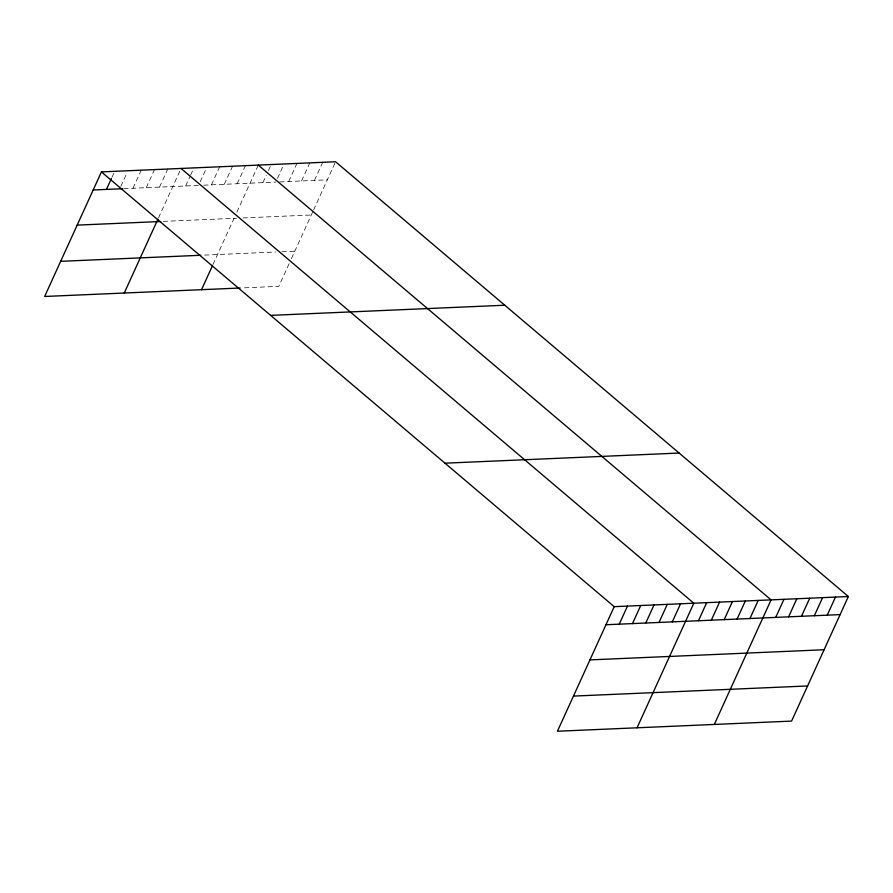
<?xml version="1.0" encoding="UTF-8"?>
<svg xmlns="http://www.w3.org/2000/svg" width="893" height="893" viewBox="0 0 893 893"><rect width="100%" height="100%" fill="white"/><g stroke="black" fill="none" stroke-linecap="round" stroke-linejoin="round"><path stroke-width="0.67" stroke-dasharray="4.46 3.35" d="M111.949 177.35L114.137 172.528M120.812 186.425L126.862 173.164M132.99 188.256L141.228 170.172M146.251 187.686L154.5 169.603M159.523 187.106L167.761 169.023M158.496 217.914L181.033 168.453M185.666 185.978L190.064 176.334M190.611 175.128L193.915 167.895M200.199 181.804L206.238 168.543M211.429 184.862L219.667 166.779M224.299 184.304L232.548 166.221M237.181 183.746L245.419 165.663M212.969 264.585L234.044 218.338M236.902 212.054L258.3 165.105M262.933 182.63L266.237 175.396M268.436 170.574L271.182 164.546M277.466 178.455L283.505 165.194M288.696 181.513L296.934 163.43M301.566 180.955L309.815 162.872M314.448 180.397L322.686 162.314M289.086 263.748L278.795 286.34L241.445 287.959M291.375 258.724L313.03 211.217M313.599 209.967L335.567 161.756M123.703 188.657L198.547 185.42M203.693 185.197L275.814 182.072M279.676 181.904L327.329 179.839M163.218 221.397L236.623 218.227M243.063 217.948L311.311 214.99M204.664 255.097L275.49 252.027M281.931 251.748L294.813 251.19"/><path stroke-width="1.34" d="M848.35 596.524L614.205 606.66L557.433 731.244L791.578 721.097L848.35 596.524L335.567 161.756L101.422 171.903L44.65 296.476L240.161 288.015M106.446 189.405L111.391 178.555M124.261 293.027L157.916 219.165M201.528 289.678L212.4 265.835M619.229 624.174L627.478 606.09M632.501 623.593L640.739 605.51M645.773 623.024L654.011 604.941M659.034 622.443L667.283 604.36M672.306 621.874L680.544 603.791M637.044 727.795L693.816 603.21L181.033 168.453M698.449 620.735L706.687 602.663M711.33 620.188L719.568 602.105M724.212 619.63L732.45 601.547M737.082 619.072L745.331 600.989M749.964 618.514L758.202 600.431M714.311 724.446L771.083 599.873L258.3 165.105M775.716 617.398L783.965 599.315M788.597 616.84L796.835 598.756M801.479 616.282L809.717 598.198M814.349 615.724L822.598 597.64M827.231 615.165L835.468 597.082M93.185 189.986L122.374 188.724M77.166 225.125L160.64 221.509M60.668 261.336L200.802 255.264M270.646 315.374L504.791 305.227M444.982 463.188L679.126 453.052M605.967 624.743L840.112 614.607M589.949 659.894L824.094 649.747M573.451 696.093L807.596 685.958M101.422 171.903L614.205 606.66"/></g></svg>
